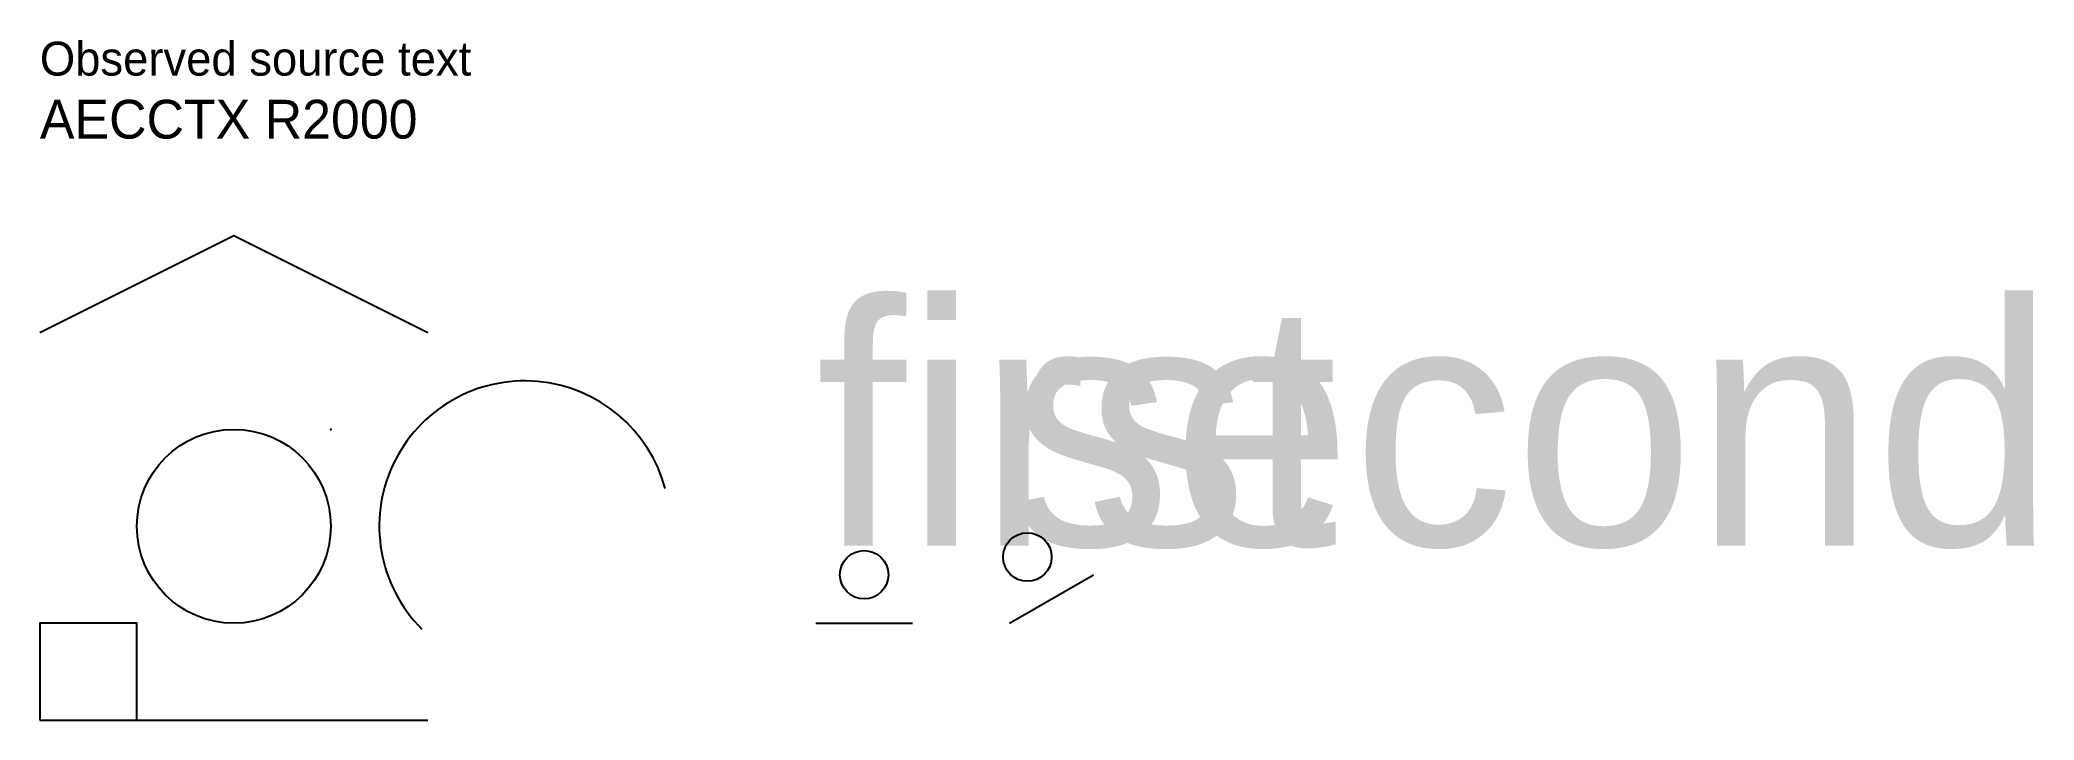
# Model space of a CAD drawing. Header units: metres. Extents: x 0 to 20.6, y 0 to 7.
import ezdxf

# ---------------------------------------------------------------- set-up
doc = ezdxf.new("R2010")
doc.units = ezdxf.units.M
doc.layers.add('AECCTX_DETAIL', color=3, linetype='Continuous')

# ---------------------------------------------------------------- blocks, each defined once
blk = doc.blocks.new('AECCTX_COMPONENT')
blk.add_line((0, 0), (1, 0))
blk.add_circle((0.5, 0.5), 0.25)
blk.add_attdef('ROLE', (0, 0.8), '', height=2.5)

msp = doc.modelspace()

# ---------------------------------------------------------------- linework, layer by layer
msp.add_circle((2, 2), 1)
msp.add_arc((5, 2), 1.5, 15, 225)
msp.add_point((3, 3, 1))
msp.add_3dface([(0, 0), (1, 0, 1), (1, 1, 1), (0, 1)])
at = {"layer": 'AECCTX_DETAIL'}
msp.add_line((0, 0), (4, 0), dxfattribs=at)
msp.add_lwpolyline([(0, 4), (2, 5), (4, 4)], dxfattribs=at)

# ---------------------------------------------------------------- block references
msp.add_blockref('AECCTX_COMPONENT', (8, 1)).add_auto_attribs({'ROLE': 'first'})
ref = msp.add_blockref('AECCTX_COMPONENT', (10, 1), dxfattribs=dict(rotation=30))
ref.add_attrib('ROLE', 'second', (10, 1.8), dxfattribs={"height": 2.5})

# ---------------------------------------------------------------- texts
msp.add_text('AECCTX R2000', height=0.4).set_placement((0, 6))
at = {"insert": (0, 7), "char_height": 0.35, "attachment_point": 1}
msp.add_mtext('Observed source text', dxfattribs=at)

doc.saveas('drawing.dxf')
